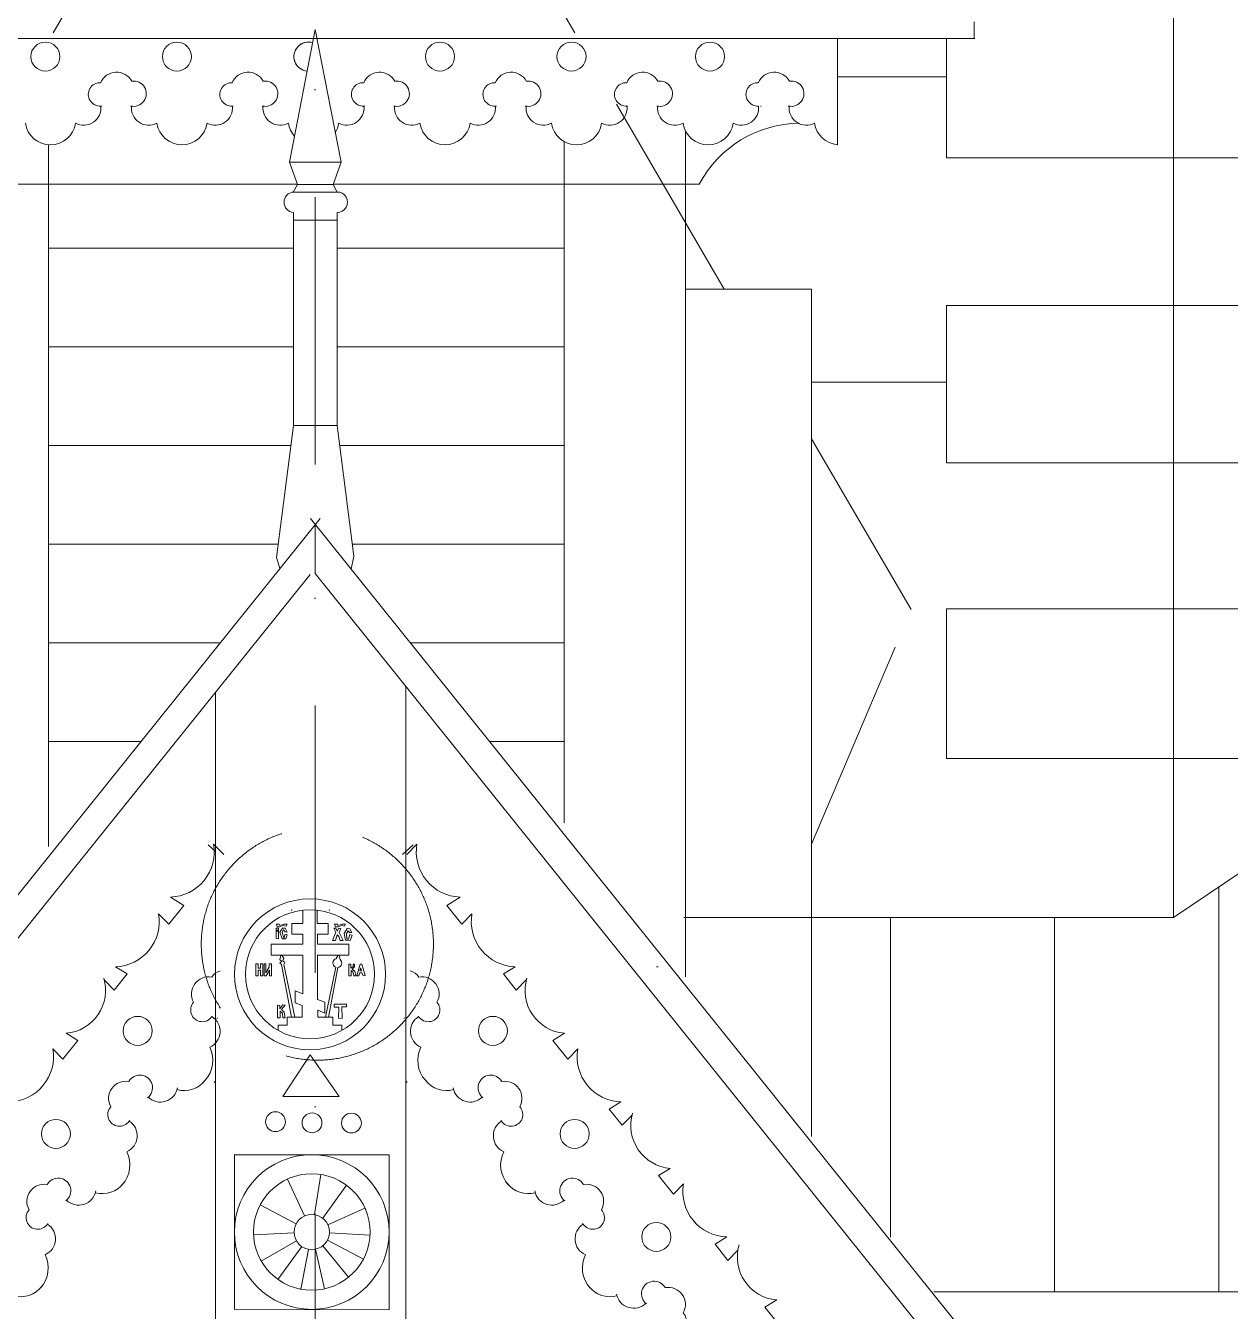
# Model space of a CAD drawing. Header units: millimetres. Extents: x 2399 to 111977, y 1313 to 59551.
# Drawn here: x 15164 to 16752, y 40203 to 41898 of the extents above; entities that cross this region are included whole.
import ezdxf

# ---------------------------------------------------------------- set-up
doc = ezdxf.new("R2010")
doc.units = ezdxf.units.MM
doc.linetypes.add('Невидимая', pattern=[391.222223, 282.222223, -109])
doc.linetypes.add('Штрихпунктирная', pattern=[670.277762, 352.777767, -176.388884, 0, -141.111112])
doc.layers.add('hatch1', color=7, linetype='Continuous', lineweight=20, true_color=0x6a6a6a)
doc.layers.add('main line', color=7, linetype='Continuous', lineweight=13)

msp = doc.modelspace()

# ---------------------------------------------------------------- linework, layer by layer
at = {"layer": 'hatch1', "color": 251, "linetype": 'Невидимая', "lineweight": 20, "true_color": 0x6a6a6a}
for p, q in [((15002.4428, 41550.863), (15546.8098, 42484.1677)), ((16084.5585, 41550.863), (15540.1915, 42484.1677))]:
    msp.add_line(p, q, dxfattribs=at)
at = {"layer": 'hatch1', "color": 251, "linetype": 'Continuous', "lineweight": 20, "true_color": 0x6a6a6a}
for p, q in [((15528.9798, 40731.8713), (15528.9798, 40714.479)), ((15547.6814, 40731.8713), (15547.6814, 40714.479)), ((15496.5892, 40708.243), (15493.5539, 40708.243)), ((15493.5539, 40708.243), (15493.5539, 40694.4949)), ((15493.5539, 40705.5655), (15496.5892, 40705.5655)), ((15493.5539, 40704.3256), (15496.5892, 40704.3256)), ((15493.966, 40713.7282), (15497.5824, 40713.5216)), ((15495.1026, 40710.0085), (15493.966, 40713.7282)), ((15498.3057, 40709.9052), (15495.1026, 40710.0085)), ((15496.5892, 40694.3164), (15496.5892, 40708.243)), ((15497.5824, 40713.5216), (15498.409, 40711.6617)), ((15502.852, 40711.8684), (15498.3057, 40709.9052)), ((15498.409, 40711.6617), (15503.9886, 40713.6249)), ((15501.9456, 40708.243), (15498.7318, 40702.8866)), ((15501.5885, 40703.0652), (15503.5525, 40706.1005)), ((15505.5165, 40708.4216), (15501.9456, 40708.243)), ((15506.8817, 40710.9384), (15502.852, 40711.8684)), ((15503.5525, 40706.1005), (15505.5165, 40703.2437)), ((15503.9886, 40713.6249), (15508.2249, 40713.5216)), ((15508.0162, 40703.0652), (15505.5165, 40708.4216)), ((15508.2249, 40713.5216), (15506.8817, 40710.9384)), ((15514.5026, 40714.479), (15514.5026, 40700.3315)), ((15528.9798, 40714.479), (15514.5026, 40714.479)), ((15547.6814, 40714.479), (15562.1586, 40714.479)), ((15562.1586, 40714.479), (15562.1586, 40700.3315)), ((15569.6147, 40708.243), (15572.4714, 40703.0652)), ((15572.4714, 40708.0645), (15569.6147, 40708.0645)), ((15570.7368, 40713.7282), (15574.3532, 40713.5216)), ((15571.8734, 40710.0085), (15570.7368, 40713.7282)), ((15575.0765, 40709.9052), (15571.8734, 40710.0085)), ((15574.2569, 40704.315), (15572.4714, 40708.0645)), ((15576.3994, 40708.0645), (15574.2569, 40704.315)), ((15574.3532, 40713.5216), (15575.1798, 40711.6617)), ((15579.6228, 40711.8684), (15575.0765, 40709.9052)), ((15575.1798, 40711.6617), (15580.7594, 40713.6249)), ((15578.8991, 40707.7074), (15576.3994, 40708.0645)), ((15576.7565, 40702.7081), (15578.8991, 40707.7074)), ((15583.6525, 40710.9384), (15579.6228, 40711.8684)), ((15580.7594, 40713.6249), (15584.9957, 40713.5216)), ((15587.2907, 40707.7074), (15583.5413, 40701.2797)), ((15584.9957, 40713.5216), (15583.6525, 40710.9384)), ((15586.5766, 40701.2797), (15588.7191, 40704.6721)), ((15590.6831, 40707.3503), (15587.2907, 40707.7074)), ((15588.7191, 40704.6721), (15590.5046, 40702.5295)), ((15593.3613, 40702.5295), (15590.6831, 40707.3503)), ((15528.6501, 40687.2192), (15487.2429, 40687.2192)), ((15487.2429, 40687.2192), (15487.2429, 40672.7266)), ((15493.5539, 40694.4949), (15496.5892, 40694.3164)), ((15498.7318, 40702.8866), (15501.7671, 40694.1379)), ((15503.9096, 40695.2091), (15501.5885, 40703.0652)), ((15501.7671, 40694.1379), (15506.2307, 40694.1379)), ((15505.5165, 40700.387), (15503.9096, 40695.2091)), ((15505.5165, 40703.2437), (15508.0162, 40703.0652)), ((15508.1947, 40699.6728), (15505.5165, 40700.387)), ((15506.2307, 40694.1379), (15508.1947, 40699.6728)), ((15514.5026, 40700.3315), (15528.6501, 40700.3315)), ((15528.6501, 40700.3315), (15528.6501, 40687.2192)), ((15548.0111, 40700.3315), (15548.0111, 40687.2192)), ((15562.1586, 40700.3315), (15548.0111, 40700.3315)), ((15548.0111, 40687.2192), (15589.4183, 40687.2192)), ((15572.4714, 40703.0652), (15568.0077, 40692.1738)), ((15568.0077, 40692.1738), (15571.9358, 40692.1738)), ((15571.9358, 40692.1738), (15574.2569, 40699.3157)), ((15574.2569, 40699.3157), (15576.2209, 40697.3517)), ((15576.2209, 40697.3517), (15578.0063, 40692.1738)), ((15581.9344, 40692.1738), (15576.7565, 40702.7081)), ((15578.0063, 40692.1738), (15581.9344, 40692.1738)), ((15583.5413, 40701.2797), (15585.3267, 40692.3524)), ((15585.3267, 40692.3524), (15591.2188, 40692.1738)), ((15586.7551, 40693.9593), (15586.5766, 40701.2797)), ((15589.2548, 40693.9593), (15586.7551, 40693.9593)), ((15590.8617, 40700.0299), (15589.2548, 40693.9593)), ((15589.4183, 40687.2192), (15589.4183, 40672.7266)), ((15590.5046, 40702.5295), (15593.3613, 40702.5295)), ((15594.0755, 40698.7801), (15590.8617, 40700.0299)), ((15591.2188, 40692.1738), (15594.0755, 40698.7801)), ((15487.2429, 40672.7266), (15528.6501, 40672.7266)), ((15499.8537, 40672.7266), (15498.6556, 40666.5774)), ((15503.7188, 40668.0987), (15501.0438, 40672.7266)), ((15528.6501, 40672.7266), (15528.6501, 40621.6577)), ((15589.4183, 40672.7266), (15548.0111, 40672.7266)), ((15548.0111, 40672.7266), (15548.0111, 40614.2903)), ((15572.9424, 40668.0987), (15575.6174, 40672.7266)), ((15576.8075, 40672.7266), (15578.0056, 40666.5774)), ((15467.1107, 40645.3333), (15467.1107, 40661.244)), ((15467.1107, 40661.244), (15469.9958, 40661.244)), ((15472.8469, 40655.4937), (15469.8333, 40655.4937)), ((15469.9958, 40661.244), (15469.9958, 40655.4937)), ((15472.8469, 40661.3488), (15472.8469, 40655.4937)), ((15475.9467, 40661.3488), (15472.8469, 40661.3488)), ((15475.9467, 40645.2472), (15475.9467, 40661.3488)), ((15480.2519, 40661.4349), (15478.0132, 40661.4349)), ((15478.0132, 40661.3488), (15478.0132, 40645.2472)), ((15480.2519, 40649.5525), (15480.2519, 40661.4349)), ((15484.5572, 40656.8713), (15480.2519, 40649.5525)), ((15480.5963, 40645.2472), (15485.0738, 40652.9966)), ((15487.4847, 40661.3827), (15484.5572, 40661.3827)), ((15484.5572, 40661.3827), (15484.5572, 40656.8713)), ((15485.0738, 40652.9966), (15485.0738, 40645.2472)), ((15487.4847, 40645.2472), (15487.4847, 40661.3827)), ((15498.6556, 40666.5774), (15501.2515, 40664.7803)), ((15501.2515, 40664.7803), (15498.6556, 40661.9846)), ((15498.6556, 40661.9846), (15500.8522, 40660.3871)), ((15500.8522, 40660.3871), (15514.0316, 40590.9473)), ((15502.4482, 40665.0894), (15503.7188, 40668.0987)), ((15505.1232, 40663.0162), (15502.4482, 40665.0894)), ((15503.6519, 40660.5419), (15505.1232, 40663.0162)), ((15518.1258, 40590.9473), (15503.6519, 40660.5419)), ((15558.5354, 40590.9473), (15572.2344, 40656.8161)), ((15575.0656, 40656.4699), (15562.6296, 40590.9473)), ((15572.969, 40668.0358), (15572.9424, 40668.0987)), ((15589.5807, 40660.9392), (15589.5807, 40645.3538)), ((15592.3524, 40660.783), (15589.5807, 40660.783)), ((15592.3524, 40655.3516), (15592.3524, 40660.783)), ((15595.093, 40657.5939), (15592.3524, 40655.3516)), ((15593.7834, 40654.3658), (15596.9865, 40657.2589)), ((15597.2965, 40651.6793), (15593.7834, 40654.3658)), ((15595.1428, 40660.8826), (15595.093, 40657.5939)), ((15596.9367, 40660.8826), (15595.1428, 40660.8826)), ((15596.9865, 40657.2589), (15596.9367, 40660.8826)), ((15604.411, 40660.6833), (15600.0261, 40645.4356)), ((15604.8595, 40655.4014), (15603.9269, 40652.1127)), ((15606.7032, 40660.7331), (15604.411, 40660.6833)), ((15604.5605, 40655.6506), (15604.4608, 40655.3516)), ((15605.5073, 40655.4513), (15604.8595, 40655.4014)), ((15606.2547, 40652.1127), (15605.5073, 40655.4513)), ((15610.9884, 40645.6349), (15606.7032, 40660.7331)), ((15467.1107, 40645.3333), (15470.0055, 40645.3333)), ((15470.0055, 40652.7383), (15473.0191, 40652.7383)), ((15470.0055, 40645.3333), (15470.0055, 40652.7383)), ((15473.0191, 40652.7383), (15473.0191, 40645.2472)), ((15473.0191, 40645.2472), (15475.9467, 40645.2472)), ((15478.0132, 40645.2472), (15480.5963, 40645.2472)), ((15485.0738, 40645.2472), (15487.4847, 40645.2472)), ((15589.5807, 40645.3538), (15592.4402, 40645.3538)), ((15592.4402, 40645.3538), (15592.4402, 40652.6093)), ((15592.4402, 40652.6093), (15594.7133, 40651.1627)), ((15594.7133, 40651.1627), (15596.2632, 40645.4798)), ((15596.2632, 40645.4798), (15598.9497, 40645.4798)), ((15598.9497, 40645.4798), (15597.2965, 40651.6793)), ((15600.0261, 40645.4356), (15602.667, 40645.4356)), ((15602.667, 40645.4356), (15603.9127, 40649.3721)), ((15603.9127, 40649.3721), (15606.753, 40649.3721)), ((15603.9269, 40652.1127), (15606.2547, 40652.1127)), ((15606.753, 40649.3721), (15608.3475, 40645.5353)), ((15608.3475, 40645.5353), (15610.9884, 40645.6349)), ((15528.6501, 40621.6577), (15518.6434, 40625.4533)), ((15518.6434, 40625.4533), (15518.6434, 40609.9256)), ((15495.4486, 40606.7036), (15495.4486, 40589.9916)), ((15498.5339, 40606.4465), (15495.4486, 40606.7036)), ((15502.6476, 40606.9607), (15498.5339, 40601.8185)), ((15498.5339, 40601.8185), (15498.5339, 40606.4465)), ((15500.8478, 40600.7901), (15505.4758, 40606.7036)), ((15505.4758, 40606.7036), (15502.6476, 40606.9607)), ((15518.6434, 40609.9256), (15527.96, 40606.1299)), ((15527.96, 40606.1299), (15527.96, 40590.9473)), ((15548.0731, 40614.2903), (15557.8237, 40610.5918)), ((15557.8237, 40610.5918), (15557.8237, 40596.0847)), ((15569.9835, 40608.1865), (15586.2312, 40608.1865)), ((15569.9835, 40604.124), (15569.9835, 40608.1865)), ((15576.301, 40604.1957), (15569.9835, 40604.124)), ((15575.7186, 40589.3605), (15576.301, 40604.1957)), ((15580.1039, 40604.5545), (15580.4975, 40589.2739)), ((15586.4097, 40604.437), (15580.1039, 40604.5545)), ((15586.2312, 40608.1865), (15586.4097, 40604.437)), ((15495.4486, 40589.9916), (15499.0481, 40589.9916)), ((15498.791, 40598.9904), (15501.9497, 40596.2687)), ((15499.0481, 40589.9916), (15498.791, 40598.9904)), ((15504.4473, 40597.4477), (15500.8478, 40600.7901)), ((15501.9497, 40596.2687), (15502.3905, 40589.9947)), ((15502.3905, 40589.9947), (15505.4758, 40589.9947)), ((15505.409, 40589.9947), (15504.4473, 40597.4477)), ((15508.2916, 40590.9473), (15508.2916, 40580.2504)), ((15527.96, 40590.9473), (15508.2916, 40590.9473)), ((15557.8237, 40596.0847), (15548.7012, 40600.0137)), ((15548.7012, 40600.0137), (15548.7012, 40590.9473)), ((15548.7012, 40590.9473), (15568.3696, 40590.9473)), ((15568.3696, 40590.9473), (15568.3696, 40580.2504)), ((15580.4975, 40589.2739), (15575.7186, 40589.3605)), ((15496.2144, 40580.2504), (15496.2144, 40573.6061)), ((15508.2916, 40580.2504), (15496.2144, 40580.2504)), ((15568.3696, 40580.2504), (15580.4468, 40580.2504)), ((15580.4468, 40580.2504), (15580.4468, 40573.6061)), ((15538.5612, 40541.4008), (15502.4806, 40486.2187)), ((15576.7642, 40486.2187), (15538.5612, 40541.4008)), ((15502.4806, 40486.2187), (15576.7642, 40486.2187)), ((15438.7623, 40409.5693), (15642.7119, 40409.3911)), ((15642.7119, 40409.4032), (15642.5336, 40205.1909)), ((15552.4875, 40383.4999), (15544.2272, 40330.6202)), ((15508.4982, 40377.3798), (15530.8792, 40328.7632)), ((15586.5786, 40369.1668), (15555.0403, 40325.912)), ((15472.6215, 40343.344), (15519.9929, 40318.4354)), ((15561.8883, 40317.1564), (15610.691, 40339.1286)), ((15517.344, 40306.4049), (15463.8916, 40303.6962)), ((15563.9076, 40306.2897), (15617.3459, 40303.3167)), ((15520.4377, 40295.9274), (15474.0872, 40269.167)), ((15527.5865, 40288.2593), (15496.0482, 40245.0046)), ((15536.2973, 40284.676), (15526.354, 40232.0868)), ((15545.7702, 40284.844), (15557.5724, 40232.6406)), ((15555.3597, 40289.5133), (15589.1757, 40248.0287)), ((15561.2648, 40296.7342), (15608.6362, 40271.8257)), ((15642.5336, 40205.1789), (15438.584, 40205.357))]:
    msp.add_line(p, q, dxfattribs=at)
at = {"layer": 'hatch1', "color": 251, "linetype": 'Невидимая', "lineweight": 20, "true_color": 0x6a6a6a}
msp.add_circle((15548.0111, 40687.2192), 153.0457, dxfattribs=at)
at = {"layer": 'hatch1', "color": 251, "linetype": 'Continuous', "lineweight": 20, "true_color": 0x6a6a6a}
for centre, radius in [((15538.3306, 40647.4111), 99.5719), ((15538.3306, 40647.4111), 84.9762), ((15492.7911, 40453.0817), 13.0643), ((15540.9586, 40451.5556), 13.0643), ((15592.9469, 40451.2442), 13.0643), ((15540.6289, 40307.5848), 101.9943), ((15540.6289, 40307.5848), 76.8357), ((15540.6289, 40307.5848), 23.3148)]:
    msp.add_circle(centre, radius, dxfattribs=at)
for start, end in [(103.5003918, 249.0081124), (277.0490962, 52.4984967)]:
    msp.add_arc((15574.3432, 40662.312), 5.8865, start, end, dxfattribs=at)
at = {"layer": 'main line', "color": 7, "linetype": 'Штрихпунктирная', "lineweight": 13}
msp.add_line((15545.2827, 57761.4746), (15545.2827, 33588.1714), dxfattribs=at)
at = {"layer": 'main line', "color": 7, "linetype": 'Continuous', "lineweight": 13}
for p, q in [((16676.5909, 43445.6337), (16676.5909, 40722.3835)), ((15511.3758, 41718.2145), (15545.2827, 41893.3899)), ((15579.1896, 41718.2145), (15545.2827, 41893.3899)), ((16413.877, 41903.2517), (16413.877, 41881.3651)), ((14669.8996, 41881.3651), (15537.7502, 41881.3651)), ((15537.7502, 41881.3651), (16414.8216, 41881.3651)), ((16233.6411, 41741.2878), (16233.6411, 41881.5178)), ((16377.3808, 41881.3651), (16377.3808, 41724.2452)), ((16377.3808, 41830.9503), (16233.6411, 41830.9503)), ((16033.5163, 41759.1945), (16033.5163, 40644.2981)), ((15193.6816, 41689.4192), (15193.6816, 41741.3474)), ((15873.437, 41745.501), (15873.437, 40847.2799)), ((16377.3808, 41724.2452), (16977.3808, 41724.2452)), ((15579.1896, 41718.2145), (15511.3758, 41718.2145)), ((15521.7558, 41689.0715), (15511.3758, 41718.2145)), ((15568.8096, 41689.0715), (15579.1896, 41718.2145)), ((15030.4182, 41689.4192), (15521.6319, 41689.4192)), ((15193.6816, 41689.4192), (15193.6816, 40816.1307)), ((15516.2326, 41679.021), (15521.7558, 41689.0715)), ((15521.7558, 41689.0715), (15545.2827, 41689.0715)), ((15568.8096, 41689.0715), (15545.2827, 41689.0715)), ((15574.3327, 41679.021), (15568.8096, 41689.0715)), ((15568.9334, 41689.4192), (16051.38, 41689.4192)), ((15574.3327, 41679.021), (15514.4846, 41679.021)), ((15516.6045, 41370.9116), (15516.6045, 41652.1847)), ((15516.6045, 41646.3765), (15516.6045, 41594.3646)), ((15573.9609, 41641.925), (15516.6045, 41641.925)), ((15573.9609, 41370.9116), (15573.9609, 41652.1847)), ((15193.6816, 41605.0213), (15516.6045, 41605.0213)), ((15573.9609, 41605.0213), (15873.437, 41605.0213)), ((16199.6456, 41550.863), (16033.5163, 41550.863)), ((16199.6456, 40433.6448), (16199.6456, 41550.863)), ((16377.3808, 41529.3666), (16377.3808, 41321.6752)), ((16979.7001, 41529.3666), (16377.3808, 41529.3666)), ((15193.6816, 41474.926), (15516.6045, 41474.926)), ((15573.9609, 41474.926), (15873.437, 41474.926)), ((16377.3808, 41428.3803), (16199.6456, 41428.3803)), ((15516.6045, 41370.9116), (15494.1412, 41197.1158)), ((15573.9609, 41370.9116), (15516.6045, 41370.9116)), ((15573.9609, 41370.9116), (15596.0795, 41198.9713)), ((15193.6816, 41344.8307), (15513.2335, 41344.8307)), ((15577.3159, 41344.8307), (15873.437, 41344.8307)), ((16377.3808, 41321.6752), (16977.3808, 41321.6752)), ((15551.7754, 41248.5074), (13784.5939, 39048.0426)), ((15538.79, 41248.5074), (17305.9715, 39048.0426)), ((15545.2827, 41240.4227), (15545.2827, 41175.9585)), ((15193.6816, 41214.7355), (15496.4186, 41214.7355)), ((15594.0516, 41214.7355), (15873.437, 41214.7355)), ((15494.1412, 41197.1158), (15498.6835, 41182.3982)), ((15596.0795, 41198.9713), (15592.5045, 41181.6229)), ((15538.3603, 41174.8271), (13827.993, 39045.1065)), ((15545.2827, 41175.9585), (17260.9173, 39039.6791)), ((16377.3808, 41129.4854), (16377.3808, 40931.8913)), ((16977.3808, 41129.4854), (16377.3808, 41129.4854)), ((15193.6816, 41084.6402), (15420.1745, 41084.6402)), ((15670.3908, 41084.6402), (15873.437, 41084.6402)), ((15664.6588, 41027.3134), (15664.6588, 40058.5118)), ((15413.5067, 40078.8033), (15413.5067, 41019.3615)), ((17122.34, 41023.1556), (16676.5909, 40722.3835)), ((15193.6816, 40954.5449), (15315.6957, 40954.5449)), ((15774.8696, 40954.5449), (15873.437, 40954.5449)), ((16377.3808, 40931.8913), (16977.3808, 40931.8913)), ((15403.8818, 40818.1862), (15413.5067, 40809.5437)), ((15411.2769, 40819.0893), (15424.4883, 40805.5451)), ((15674.2837, 40818.1862), (15660.2057, 40805.5451)), ((15679.2885, 40819.0893), (15666.077, 40805.5451)), ((16736.293, 40228.5703), (16736.293, 40762.6679)), ((15351.9913, 40713.6203), (15371.7787, 40738.2575)), ((15371.7787, 40738.2575), (15354.3317, 40749.2835)), ((15718.7867, 40738.2575), (15736.2337, 40749.2835)), ((15738.5741, 40713.6203), (15718.7867, 40738.2575)), ((15338.7798, 40727.1645), (15351.9913, 40713.6203)), ((15751.7855, 40727.1645), (15738.5741, 40713.6203)), ((16031.1749, 40722.3835), (16676.5909, 40722.3835)), ((16303.6616, 40300.8376), (16303.6616, 40722.3835)), ((16519.9773, 40228.5703), (16519.9773, 40722.3835)), ((15297.2457, 40647.827), (15281.8346, 40657.3587)), ((15793.3196, 40647.827), (15808.7307, 40657.3587)), ((15997.3013, 40657.4539), (15995.1736, 40657.3129)), ((15267.0886, 40639.9635), (15280.3, 40626.4193)), ((15280.3, 40626.4193), (15297.2457, 40647.827)), ((15810.2653, 40626.4193), (15793.3196, 40647.827)), ((15823.4768, 40639.9635), (15810.2653, 40626.4193)), ((15232.3089, 40560.1328), (15216.8978, 40569.6645)), ((15858.2565, 40560.1328), (15873.6676, 40569.6645)), ((15212.5215, 40535.4956), (15232.3089, 40560.1328)), ((15878.0438, 40535.4956), (15858.2565, 40560.1328)), ((15199.3101, 40549.0398), (15212.5215, 40535.4956)), ((15891.2553, 40549.0398), (15878.0438, 40535.4956)), ((15932.7894, 40469.7024), (15948.2005, 40479.234)), ((15949.7351, 40448.2946), (15932.7894, 40469.7024)), ((15962.9466, 40461.8388), (15949.7351, 40448.2946)), ((15438.5843, 40205.7478), (15438.7627, 40409.9601)), ((15997.7263, 40382.0082), (16013.1374, 40391.5398)), ((16017.5136, 40357.371), (15997.7263, 40382.0082)), ((16030.7251, 40370.9152), (16017.5136, 40357.371)), ((16072.2592, 40291.5778), (16087.6703, 40301.1094)), ((16089.2049, 40270.17), (16072.2592, 40291.5778)), ((16102.4164, 40283.7142), (16089.2049, 40270.17)), ((16138.1514, 40208.471), (16153.5625, 40218.0026)), ((19625.2648, 40228.5703), (16360.6544, 40228.5703)), ((16157.9387, 40183.8338), (16138.1514, 40208.471))]:
    msp.add_line(p, q, dxfattribs=at)
at = {"layer": 'main line', "color": 7, "linetype": 'Невидимая', "lineweight": 13}
for p, q in [((16330.8505, 41128.6011), (16199.6456, 41353.5488)), ((16199.6456, 40819.1659), (16330.8505, 41128.6011))]:
    msp.add_line(p, q, dxfattribs=at)
at = {"layer": 'main line', "color": 7, "linetype": 'Continuous', "lineweight": 13, "flags": 128}
for points in [[(15301.8452, 41792.4361, 1.219803903), (15303.2756, 41825.118, 0.63216014), (15262.3116, 41823.1197, 1.067465283), (15262.5464, 41792.4361, -0.60309642), (15229.1546, 41769.6698)], [(15301.8452, 41792.4361, 1.219803903), (15303.2756, 41825.118, 0.63216014), (15262.3116, 41823.1197, 1.067465283), (15262.5464, 41792.4361, -0.60309642), (15229.1546, 41769.6698)], [(15301.8452, 41792.4361, 1.219803903), (15303.2756, 41825.118, 0.63216014), (15262.3116, 41823.1197, 1.067465283), (15262.5464, 41792.4361, -0.60309642), (15229.1546, 41769.6698)], [(15301.8452, 41792.4361, 1.219803903), (15303.2756, 41825.118, 0.63216014), (15262.3116, 41823.1197, 1.067465283), (15262.5464, 41792.4361, -0.60309642), (15229.1546, 41769.6698)], [(15301.8452, 41792.4361, 1.219803903), (15303.2756, 41825.118, 0.63216014), (15262.3116, 41823.1197, 1.067465283), (15262.5464, 41792.4361, -0.60309642), (15229.1546, 41769.6698)], [(15301.8452, 41792.4361, 1.219803903), (15303.2756, 41825.118, 0.63216014), (15262.3116, 41823.1197, 1.067465283), (15262.5464, 41792.4361, -0.60309642), (15229.1546, 41769.6698)], [(15475.2571, 41792.4361, 1.219803903), (15476.6876, 41825.118, 0.63216014), (15435.7236, 41823.1197, 1.067465283), (15435.9583, 41792.4361, -0.60309642), (15402.5666, 41769.6698)], [(15475.2571, 41792.4361, 1.219803903), (15476.6876, 41825.118, 0.63216014), (15435.7236, 41823.1197, 1.067465283), (15435.9583, 41792.4361, -0.60309642), (15402.5666, 41769.6698)], [(15475.2571, 41792.4361, 1.219803903), (15476.6876, 41825.118, 0.63216014), (15435.7236, 41823.1197, 1.067465283), (15435.9583, 41792.4361, -0.60309642), (15402.5666, 41769.6698)], [(15475.2571, 41792.4361, 1.219803903), (15476.6876, 41825.118, 0.63216014), (15435.7236, 41823.1197, 1.067465283), (15435.9583, 41792.4361, -0.60309642), (15402.5666, 41769.6698)], [(15475.2571, 41792.4361, 1.219803903), (15476.6876, 41825.118, 0.63216014), (15435.7236, 41823.1197, 1.067465283), (15435.9583, 41792.4361, -0.60309642), (15402.5666, 41769.6698)], [(15475.2571, 41792.4361, 1.219803903), (15476.6876, 41825.118, 0.63216014), (15435.7236, 41823.1197, 1.067465283), (15435.9583, 41792.4361, -0.60309642), (15402.5666, 41769.6698)], [(15648.6691, 41792.4361, 1.219803903), (15650.0995, 41825.118, 0.63216014), (15609.1355, 41823.1197, 1.067465283), (15609.3703, 41792.4361, -0.60309642), (15575.9785, 41769.6698)], [(15648.6691, 41792.4361, 1.219803903), (15650.0995, 41825.118, 0.63216014), (15609.1355, 41823.1197, 1.067465283), (15609.3703, 41792.4361, -0.60309642), (15575.9785, 41769.6698)], [(15648.6691, 41792.4361, 1.219803903), (15650.0995, 41825.118, 0.63216014), (15609.1355, 41823.1197, 1.067465283), (15609.3703, 41792.4361, -0.60309642), (15575.9785, 41769.6698)], [(15648.6691, 41792.4361, 1.219803903), (15650.0995, 41825.118, 0.63216014), (15609.1355, 41823.1197, 1.067465283), (15609.3703, 41792.4361, -0.60309642), (15575.9785, 41769.6698)], [(15648.6691, 41792.4361, 1.219803903), (15650.0995, 41825.118, 0.63216014), (15609.1355, 41823.1197, 1.067465283), (15609.3703, 41792.4361, -0.60309642), (15575.9785, 41769.6698)], [(15648.6691, 41792.4361, 1.219803903), (15650.0995, 41825.118, 0.63216014), (15609.1355, 41823.1197, 1.067465283), (15609.3703, 41792.4361, -0.60309642), (15575.9785, 41769.6698)], [(15822.0811, 41792.4361, 1.219803903), (15823.5115, 41825.118, 0.63216014), (15782.5475, 41823.1197, 1.067465283), (15782.7822, 41792.4361, -0.60309642), (15749.3905, 41769.6698)], [(15822.0811, 41792.4361, 1.219803903), (15823.5115, 41825.118, 0.63216014), (15782.5475, 41823.1197, 1.067465283), (15782.7822, 41792.4361, -0.60309642), (15749.3905, 41769.6698)], [(15822.0811, 41792.4361, 1.219803903), (15823.5115, 41825.118, 0.63216014), (15782.5475, 41823.1197, 1.067465283), (15782.7822, 41792.4361, -0.60309642), (15749.3905, 41769.6698)], [(15822.0811, 41792.4361, 1.219803903), (15823.5115, 41825.118, 0.63216014), (15782.5475, 41823.1197, 1.067465283), (15782.7822, 41792.4361, -0.60309642), (15749.3905, 41769.6698)], [(15822.0811, 41792.4361, 1.219803903), (15823.5115, 41825.118, 0.63216014), (15782.5475, 41823.1197, 1.067465283), (15782.7822, 41792.4361, -0.60309642), (15749.3905, 41769.6698)], [(15822.0811, 41792.4361, 1.219803903), (15823.5115, 41825.118, 0.63216014), (15782.5475, 41823.1197, 1.067465283), (15782.7822, 41792.4361, -0.60309642), (15749.3905, 41769.6698)], [(15995.493, 41792.4361, 1.219803903), (15996.9235, 41825.118, 0.63216014), (15955.9595, 41823.1197, 1.067465283), (15956.1942, 41792.4361, -0.60309642), (15922.8025, 41769.6698)], [(15995.493, 41792.4361, 1.219803903), (15996.9235, 41825.118, 0.63216014), (15955.9595, 41823.1197, 1.067465283), (15956.1942, 41792.4361, -0.60309642), (15922.8025, 41769.6698)], [(15995.493, 41792.4361, 1.219803903), (15996.9235, 41825.118, 0.63216014), (15955.9595, 41823.1197, 1.067465283), (15956.1942, 41792.4361, -0.60309642), (15922.8025, 41769.6698)], [(15995.493, 41792.4361, 1.219803903), (15996.9235, 41825.118, 0.63216014), (15955.9595, 41823.1197, 1.067465283), (15956.1942, 41792.4361, -0.60309642), (15922.8025, 41769.6698)], [(15995.493, 41792.4361, 1.219803903), (15996.9235, 41825.118, 0.63216014), (15955.9595, 41823.1197, 1.067465283), (15956.1942, 41792.4361, -0.60309642), (15922.8025, 41769.6698)], [(15995.493, 41792.4361, 1.219803903), (15996.9235, 41825.118, 0.63216014), (15955.9595, 41823.1197, 1.067465283), (15956.1942, 41792.4361, -0.60309642), (15922.8025, 41769.6698)], [(16168.905, 41792.4361, 1.219803903), (16170.3354, 41825.118, 0.63216014), (16129.3714, 41823.1197, 1.067465283), (16129.6062, 41792.4361, -0.60309642), (16096.2144, 41769.6698)], [(16168.905, 41792.4361, 1.219803903), (16170.3354, 41825.118, 0.63216014), (16129.3714, 41823.1197, 1.067465283), (16129.6062, 41792.4361, -0.60309642), (16096.2144, 41769.6698)], [(16168.905, 41792.4361, 1.219803903), (16170.3354, 41825.118, 0.63216014), (16129.3714, 41823.1197, 1.067465283), (16129.6062, 41792.4361, -0.60309642), (16096.2144, 41769.6698)], [(16168.905, 41792.4361, 1.219803903), (16170.3354, 41825.118, 0.63216014), (16129.3714, 41823.1197, 1.067465283), (16129.6062, 41792.4361, -0.60309642), (16096.2144, 41769.6698)], [(16168.905, 41792.4361, 1.219803903), (16170.3354, 41825.118, 0.63216014), (16129.3714, 41823.1197, 1.067465283), (16129.6062, 41792.4361, -0.60309642), (16096.2144, 41769.6698)], [(16168.905, 41792.4361, 1.219803903), (16170.3354, 41825.118, 0.63216014), (16129.3714, 41823.1197, 1.067465283), (16129.6062, 41792.4361, -0.60309642), (16096.2144, 41769.6698)], [(15263.7441, 41792.4361, -0.017938026), (15262.5727, 41792.1922)], [(15263.7441, 41792.4361, -0.017938026), (15262.5727, 41792.1922)], [(15263.7441, 41792.4361, -0.017938026), (15262.5727, 41792.1922)], [(15263.7441, 41792.4361, -0.017938026), (15262.5727, 41792.1922)], [(15263.7441, 41792.4361, -0.017938026), (15262.5727, 41792.1922)], [(15263.7441, 41792.4361, -0.017938026), (15262.5727, 41792.1922)], [(15303.0429, 41792.4361, 0.60309642), (15336.4346, 41769.6698)], [(15303.0429, 41792.4361, 0.60309642), (15336.4346, 41769.6698)], [(15303.0429, 41792.4361, 0.60309642), (15336.4346, 41769.6698)], [(15303.0429, 41792.4361, 0.60309642), (15336.4346, 41769.6698)], [(15303.0429, 41792.4361, 0.60309642), (15336.4346, 41769.6698)], [(15303.0429, 41792.4361, 0.60309642), (15336.4346, 41769.6698)], [(15437.156, 41792.4361, -0.017938026), (15435.9847, 41792.1922)], [(15437.156, 41792.4361, -0.017938026), (15435.9847, 41792.1922)], [(15437.156, 41792.4361, -0.017938026), (15435.9847, 41792.1922)], [(15437.156, 41792.4361, -0.017938026), (15435.9847, 41792.1922)], [(15437.156, 41792.4361, -0.017938026), (15435.9847, 41792.1922)], [(15437.156, 41792.4361, -0.017938026), (15435.9847, 41792.1922)], [(15476.4548, 41792.4361, 0.60309642), (15509.8466, 41769.6698)], [(15476.4548, 41792.4361, 0.60309642), (15509.8466, 41769.6698)], [(15476.4548, 41792.4361, 0.60309642), (15509.8466, 41769.6698)], [(15476.4548, 41792.4361, 0.60309642), (15509.8466, 41769.6698)], [(15476.4548, 41792.4361, 0.60309642), (15509.8466, 41769.6698)], [(15476.4548, 41792.4361, 0.60309642), (15509.8466, 41769.6698)], [(15610.568, 41792.4361, -0.017938026), (15609.3966, 41792.1922)], [(15610.568, 41792.4361, -0.017938026), (15609.3966, 41792.1922)], [(15610.568, 41792.4361, -0.017938026), (15609.3966, 41792.1922)], [(15610.568, 41792.4361, -0.017938026), (15609.3966, 41792.1922)], [(15610.568, 41792.4361, -0.017938026), (15609.3966, 41792.1922)], [(15610.568, 41792.4361, -0.017938026), (15609.3966, 41792.1922)], [(15649.8668, 41792.4361, 0.60309642), (15683.2586, 41769.6698)], [(15649.8668, 41792.4361, 0.60309642), (15683.2586, 41769.6698)], [(15649.8668, 41792.4361, 0.60309642), (15683.2586, 41769.6698)], [(15649.8668, 41792.4361, 0.60309642), (15683.2586, 41769.6698)], [(15649.8668, 41792.4361, 0.60309642), (15683.2586, 41769.6698)], [(15649.8668, 41792.4361, 0.60309642), (15683.2586, 41769.6698)], [(15783.98, 41792.4361, -0.017938026), (15782.8086, 41792.1922)], [(15783.98, 41792.4361, -0.017938026), (15782.8086, 41792.1922)], [(15783.98, 41792.4361, -0.017938026), (15782.8086, 41792.1922)], [(15783.98, 41792.4361, -0.017938026), (15782.8086, 41792.1922)], [(15783.98, 41792.4361, -0.017938026), (15782.8086, 41792.1922)], [(15783.98, 41792.4361, -0.017938026), (15782.8086, 41792.1922)], [(15823.2788, 41792.4361, 0.60309642), (15856.6705, 41769.6698)], [(15823.2788, 41792.4361, 0.60309642), (15856.6705, 41769.6698)], [(15823.2788, 41792.4361, 0.60309642), (15856.6705, 41769.6698)], [(15823.2788, 41792.4361, 0.60309642), (15856.6705, 41769.6698)], [(15823.2788, 41792.4361, 0.60309642), (15856.6705, 41769.6698)], [(15823.2788, 41792.4361, 0.60309642), (15856.6705, 41769.6698)], [(15957.3919, 41792.4361, -0.017938026), (15956.2206, 41792.1922)], [(15957.3919, 41792.4361, -0.017938026), (15956.2206, 41792.1922)], [(15957.3919, 41792.4361, -0.017938026), (15956.2206, 41792.1922)], [(15957.3919, 41792.4361, -0.017938026), (15956.2206, 41792.1922)], [(15957.3919, 41792.4361, -0.017938026), (15956.2206, 41792.1922)], [(15957.3919, 41792.4361, -0.017938026), (15956.2206, 41792.1922)], [(15996.6907, 41792.4361, 0.60309642), (16030.0825, 41769.6698)], [(15996.6907, 41792.4361, 0.60309642), (16030.0825, 41769.6698)], [(15996.6907, 41792.4361, 0.60309642), (16030.0825, 41769.6698)], [(15996.6907, 41792.4361, 0.60309642), (16030.0825, 41769.6698)], [(15996.6907, 41792.4361, 0.60309642), (16030.0825, 41769.6698)], [(15996.6907, 41792.4361, 0.60309642), (16030.0825, 41769.6698)], [(16133.2586, 41792.4361, -0.017938026), (16132.0873, 41792.1922)], [(16133.2586, 41792.4361, -0.017938026), (16132.0873, 41792.1922)], [(16133.2586, 41792.4361, -0.017938026), (16132.0873, 41792.1922)], [(16133.2586, 41792.4361, -0.017938026), (16132.0873, 41792.1922)], [(16133.2586, 41792.4361, -0.017938026), (16132.0873, 41792.1922)], [(16133.2586, 41792.4361, -0.017938026), (16132.0873, 41792.1922)], [(16170.1027, 41792.4361, 0.60309642), (16203.4945, 41769.6698)], [(16170.1027, 41792.4361, 0.60309642), (16203.4945, 41769.6698)], [(16170.1027, 41792.4361, 0.60309642), (16203.4945, 41769.6698)], [(16170.1027, 41792.4361, 0.60309642), (16203.4945, 41769.6698)], [(16170.1027, 41792.4361, 0.60309642), (16203.4945, 41769.6698)], [(16170.1027, 41792.4361, 0.60309642), (16203.4945, 41769.6698)], [(15514.5157, 40732.7512, -0.017938026), (15514.051, 40731.6486)], [(15514.5157, 40732.7512, -0.017938026), (15514.051, 40731.6486)], [(15514.5157, 40732.7512, -0.017938026), (15514.051, 40731.6486)], [(15514.5157, 40732.7512, -0.017938026), (15514.051, 40731.6486)], [(15514.5157, 40732.7512, -0.017938026), (15514.051, 40731.6486)], [(15514.5157, 40732.7512, -0.017938026), (15514.051, 40731.6486)], [(15563.6497, 40732.7512, 0.017938026), (15564.1145, 40731.6486)], [(15563.6497, 40732.7512, 0.017938026), (15564.1145, 40731.6486)], [(15563.6497, 40732.7512, 0.017938026), (15564.1145, 40731.6486)], [(15563.6497, 40732.7512, 0.017938026), (15564.1145, 40731.6486)], [(15563.6497, 40732.7512, 0.017938026), (15564.1145, 40731.6486)], [(15563.6497, 40732.7512, 0.017938026), (15564.1145, 40731.6486)], [(15420.0352, 40651.966, 0.218151478), (15408.7639, 40643.8414, 0.63216014), (15384.8816, 40610.4995, 1.067465283), (15409.0719, 40591.6218, -0.60309642), (15406.168, 40551.312)], [(15420.0352, 40651.966, 0.218151478), (15408.7639, 40643.8414, 0.63216014), (15384.8816, 40610.4995, 1.067465283), (15409.0719, 40591.6218, -0.60309642), (15406.168, 40551.312)], [(15420.0352, 40651.966, 0.218151478), (15408.7639, 40643.8414, 0.63216014), (15384.8816, 40610.4995, 1.067465283), (15409.0719, 40591.6218, -0.60309642), (15406.168, 40551.312)], [(15420.0352, 40651.966, 0.218151478), (15408.7639, 40643.8414, 0.63216014), (15384.8816, 40610.4995, 1.067465283), (15409.0719, 40591.6218, -0.60309642), (15406.168, 40551.312)], [(15420.0352, 40651.966, 0.218151478), (15408.7639, 40643.8414, 0.63216014), (15384.8816, 40610.4995, 1.067465283), (15409.0719, 40591.6218, -0.60309642), (15406.168, 40551.312)], [(15420.0352, 40651.966, 0.218151478), (15408.7639, 40643.8414, 0.63216014), (15384.8816, 40610.4995, 1.067465283), (15409.0719, 40591.6218, -0.60309642), (15406.168, 40551.312)], [(15670.5301, 40651.966, -0.218151478), (15681.8014, 40643.8414, -0.63216014), (15705.6838, 40610.4995, -1.067465283), (15681.4935, 40591.6218, 0.60309642), (15684.3973, 40551.312)], [(15670.5301, 40651.966, -0.218151478), (15681.8014, 40643.8414, -0.63216014), (15705.6838, 40610.4995, -1.067465283), (15681.4935, 40591.6218, 0.60309642), (15684.3973, 40551.312)], [(15670.5301, 40651.966, -0.218151478), (15681.8014, 40643.8414, -0.63216014), (15705.6838, 40610.4995, -1.067465283), (15681.4935, 40591.6218, 0.60309642), (15684.3973, 40551.312)], [(15670.5301, 40651.966, -0.218151478), (15681.8014, 40643.8414, -0.63216014), (15705.6838, 40610.4995, -1.067465283), (15681.4935, 40591.6218, 0.60309642), (15684.3973, 40551.312)], [(15670.5301, 40651.966, -0.218151478), (15681.8014, 40643.8414, -0.63216014), (15705.6838, 40610.4995, -1.067465283), (15681.4935, 40591.6218, 0.60309642), (15684.3973, 40551.312)], [(15670.5301, 40651.966, -0.218151478), (15681.8014, 40643.8414, -0.63216014), (15705.6838, 40610.4995, -1.067465283), (15681.4935, 40591.6218, 0.60309642), (15684.3973, 40551.312)], [(15416.0062, 40590.0361, -0.017938026), (15415.5415, 40588.9336)], [(15416.0062, 40590.0361, -0.017938026), (15415.5415, 40588.9336)], [(15416.0062, 40590.0361, -0.017938026), (15415.5415, 40588.9336)], [(15416.0062, 40590.0361, -0.017938026), (15415.5415, 40588.9336)], [(15416.0062, 40590.0361, -0.017938026), (15415.5415, 40588.9336)], [(15662.1592, 40590.0361, 0.017938026), (15662.6239, 40588.9336)], [(15662.1592, 40590.0361, 0.017938026), (15662.6239, 40588.9336)], [(15662.1592, 40590.0361, 0.017938026), (15662.6239, 40588.9336)], [(15662.1592, 40590.0361, 0.017938026), (15662.6239, 40588.9336)], [(15662.1592, 40590.0361, 0.017938026), (15662.6239, 40588.9336)], [(15662.1592, 40590.0361, 0.017938026), (15662.6239, 40588.9336)], [(15400.115, 40507.7103, 0.304535594), (15406.168, 40551.312)], [(15400.115, 40507.7103, 0.304535594), (15406.168, 40551.312)], [(15400.115, 40507.7103, 0.304535594), (15406.168, 40551.312)], [(15400.115, 40507.7103, 0.304535594), (15406.168, 40551.312)], [(15400.115, 40507.7103, 0.304535594), (15406.168, 40551.312)], [(15400.115, 40507.7103, 0.304535594), (15406.168, 40551.312)], [(15690.4503, 40507.7103, -0.304535594), (15684.3973, 40551.312)], [(15690.4503, 40507.7103, -0.304535594), (15684.3973, 40551.312)], [(15690.4503, 40507.7103, -0.304535594), (15684.3973, 40551.312)], [(15690.4503, 40507.7103, -0.304535594), (15684.3973, 40551.312)], [(15690.4503, 40507.7103, -0.304535594), (15684.3973, 40551.312)], [(15690.4503, 40507.7103, -0.304535594), (15684.3973, 40551.312)], [(15324.2314, 40484.6037, 1.219803903), (15299.5096, 40506.0278, 0.63216014), (15275.6273, 40472.6859, 1.067465283), (15299.8176, 40453.8082, -0.60309642), (15296.9137, 40413.4984)], [(15324.2314, 40484.6037, 1.219803903), (15299.5096, 40506.0278, 0.63216014), (15275.6273, 40472.6859, 1.067465283), (15299.8176, 40453.8082, -0.60309642), (15296.9137, 40413.4984)], [(15324.2314, 40484.6037, 1.219803903), (15299.5096, 40506.0278, 0.63216014), (15275.6273, 40472.6859, 1.067465283), (15299.8176, 40453.8082, -0.60309642), (15296.9137, 40413.4984)], [(15324.2314, 40484.6037, 1.219803903), (15299.5096, 40506.0278, 0.63216014), (15275.6273, 40472.6859, 1.067465283), (15299.8176, 40453.8082, -0.60309642), (15296.9137, 40413.4984)], [(15324.2314, 40484.6037, 1.219803903), (15299.5096, 40506.0278, 0.63216014), (15275.6273, 40472.6859, 1.067465283), (15299.8176, 40453.8082, -0.60309642), (15296.9137, 40413.4984)], [(15324.2314, 40484.6037, 1.219803903), (15299.5096, 40506.0278, 0.63216014), (15275.6273, 40472.6859, 1.067465283), (15299.8176, 40453.8082, -0.60309642), (15296.9137, 40413.4984)], [(15363.018, 40495.297, 0.304535594), (15400.115, 40507.7103)], [(15363.018, 40495.297, 0.304535594), (15400.115, 40507.7103)], [(15363.018, 40495.297, 0.304535594), (15400.115, 40507.7103)], [(15363.018, 40495.297, 0.304535594), (15400.115, 40507.7103)], [(15363.018, 40495.297, 0.304535594), (15400.115, 40507.7103)], [(15363.018, 40495.297, 0.304535594), (15400.115, 40507.7103)], [(15411.9363, 40504.7304, 0.01689908), (15413.5067, 40506.8878)], [(15411.9363, 40504.7304, 0.01689908), (15413.5067, 40506.8878)], [(15411.9363, 40504.7304, 0.01689908), (15413.5067, 40506.8878)], [(15411.9363, 40504.7304, 0.01689908), (15413.5067, 40506.8878)], [(15411.9363, 40504.7304, 0.01689908), (15413.5067, 40506.8878)], [(15411.9363, 40504.7304, 0.01689908), (15413.5067, 40506.8878)], [(15666.2292, 40504.7304, -0.01689908), (15664.6588, 40506.8878)], [(15666.2292, 40504.7304, -0.01689908), (15664.6588, 40506.8878)], [(15666.2292, 40504.7304, -0.01689908), (15664.6588, 40506.8878)], [(15666.2292, 40504.7304, -0.01689908), (15664.6588, 40506.8878)], [(15666.2292, 40504.7304, -0.01689908), (15664.6588, 40506.8878)], [(15666.2292, 40504.7304, -0.01689908), (15664.6588, 40506.8878)], [(15727.5474, 40495.297, -0.304535594), (15690.4503, 40507.7103)], [(15727.5474, 40495.297, -0.304535594), (15690.4503, 40507.7103)], [(15727.5474, 40495.297, -0.304535594), (15690.4503, 40507.7103)], [(15727.5474, 40495.297, -0.304535594), (15690.4503, 40507.7103)], [(15727.5474, 40495.297, -0.304535594), (15690.4503, 40507.7103)], [(15727.5474, 40495.297, -0.304535594), (15690.4503, 40507.7103)], [(15766.334, 40484.6037, -1.219803903), (15791.0557, 40506.0278, -0.63216014), (15814.9381, 40472.6859, -1.067465283), (15790.7478, 40453.8082, 0.60309642), (15793.6516, 40413.4984)], [(15766.334, 40484.6037, -1.219803903), (15791.0557, 40506.0278, -0.63216014), (15814.9381, 40472.6859, -1.067465283), (15790.7478, 40453.8082, 0.60309642), (15793.6516, 40413.4984)], [(15766.334, 40484.6037, -1.219803903), (15791.0557, 40506.0278, -0.63216014), (15814.9381, 40472.6859, -1.067465283), (15790.7478, 40453.8082, 0.60309642), (15793.6516, 40413.4984)], [(15766.334, 40484.6037, -1.219803903), (15791.0557, 40506.0278, -0.63216014), (15814.9381, 40472.6859, -1.067465283), (15790.7478, 40453.8082, 0.60309642), (15793.6516, 40413.4984)], [(15766.334, 40484.6037, -1.219803903), (15791.0557, 40506.0278, -0.63216014), (15814.9381, 40472.6859, -1.067465283), (15790.7478, 40453.8082, 0.60309642), (15793.6516, 40413.4984)], [(15766.334, 40484.6037, -1.219803903), (15791.0557, 40506.0278, -0.63216014), (15814.9381, 40472.6859, -1.067465283), (15790.7478, 40453.8082, 0.60309642), (15793.6516, 40413.4984)], [(15324.9754, 40485.5423, 0.60309642), (15363.5597, 40497.5658)], [(15324.9754, 40485.5423, 0.60309642), (15363.5597, 40497.5658)], [(15324.9754, 40485.5423, 0.60309642), (15363.5597, 40497.5658)], [(15324.9754, 40485.5423, 0.60309642), (15363.5597, 40497.5658)], [(15324.9754, 40485.5423, 0.60309642), (15363.5597, 40497.5658)], [(15324.9754, 40485.5423, 0.60309642), (15363.5597, 40497.5658)], [(15765.59, 40485.5423, -0.60309642), (15727.0057, 40497.5658)], [(15765.59, 40485.5423, -0.60309642), (15727.0057, 40497.5658)], [(15765.59, 40485.5423, -0.60309642), (15727.0057, 40497.5658)], [(15765.59, 40485.5423, -0.60309642), (15727.0057, 40497.5658)], [(15765.59, 40485.5423, -0.60309642), (15727.0057, 40497.5658)], [(15765.59, 40485.5423, -0.60309642), (15727.0057, 40497.5658)], [(15300.5617, 40454.7467, -0.017938026), (15300.0251, 40453.6773)], [(15300.5617, 40454.7467, -0.017938026), (15300.0251, 40453.6773)], [(15300.5617, 40454.7467, -0.017938026), (15300.0251, 40453.6773)], [(15300.5617, 40454.7467, -0.017938026), (15300.0251, 40453.6773)], [(15300.5617, 40454.7467, -0.017938026), (15300.0251, 40453.6773)], [(15300.5617, 40454.7467, -0.017938026), (15300.0251, 40453.6773)], [(15790.0037, 40454.7467, 0.017938026), (15790.5403, 40453.6773)], [(15790.0037, 40454.7467, 0.017938026), (15790.5403, 40453.6773)], [(15790.0037, 40454.7467, 0.017938026), (15790.5403, 40453.6773)], [(15790.0037, 40454.7467, 0.017938026), (15790.5403, 40453.6773)], [(15790.0037, 40454.7467, 0.017938026), (15790.5403, 40453.6773)], [(15790.0037, 40454.7467, 0.017938026), (15790.5403, 40453.6773)], [(15290.8607, 40369.8967, 0.304535594), (15296.9137, 40413.4984)], [(15290.8607, 40369.8967, 0.304535594), (15296.9137, 40413.4984)], [(15290.8607, 40369.8967, 0.304535594), (15296.9137, 40413.4984)], [(15290.8607, 40369.8967, 0.304535594), (15296.9137, 40413.4984)], [(15290.8607, 40369.8967, 0.304535594), (15296.9137, 40413.4984)], [(15290.8607, 40369.8967, 0.304535594), (15296.9137, 40413.4984)], [(15799.7046, 40369.8967, -0.304535594), (15793.6516, 40413.4984)], [(15799.7046, 40369.8967, -0.304535594), (15793.6516, 40413.4984)], [(15799.7046, 40369.8967, -0.304535594), (15793.6516, 40413.4984)], [(15799.7046, 40369.8967, -0.304535594), (15793.6516, 40413.4984)], [(15799.7046, 40369.8967, -0.304535594), (15793.6516, 40413.4984)], [(15799.7046, 40369.8967, -0.304535594), (15793.6516, 40413.4984)], [(15216.502, 40348.7137, 1.219803903), (15191.7803, 40370.1377, 0.63216014), (15167.8979, 40336.7959, 1.067465283), (15192.0883, 40317.9182, -0.60309642), (15189.1844, 40277.6084)], [(15216.502, 40348.7137, 1.219803903), (15191.7803, 40370.1377, 0.63216014), (15167.8979, 40336.7959, 1.067465283), (15192.0883, 40317.9182, -0.60309642), (15189.1844, 40277.6084)], [(15216.502, 40348.7137, 1.219803903), (15191.7803, 40370.1377, 0.63216014), (15167.8979, 40336.7959, 1.067465283), (15192.0883, 40317.9182, -0.60309642), (15189.1844, 40277.6084)], [(15216.502, 40348.7137, 1.219803903), (15191.7803, 40370.1377, 0.63216014), (15167.8979, 40336.7959, 1.067465283), (15192.0883, 40317.9182, -0.60309642), (15189.1844, 40277.6084)], [(15216.502, 40348.7137, 1.219803903), (15191.7803, 40370.1377, 0.63216014), (15167.8979, 40336.7959, 1.067465283), (15192.0883, 40317.9182, -0.60309642), (15189.1844, 40277.6084)], [(15216.502, 40348.7137, 1.219803903), (15191.7803, 40370.1377, 0.63216014), (15167.8979, 40336.7959, 1.067465283), (15192.0883, 40317.9182, -0.60309642), (15189.1844, 40277.6084)], [(15255.2886, 40359.407, 0.304535594), (15292.3857, 40371.8203)], [(15255.2886, 40359.407, 0.304535594), (15292.3857, 40371.8203)], [(15255.2886, 40359.407, 0.304535594), (15292.3857, 40371.8203)], [(15255.2886, 40359.407, 0.304535594), (15292.3857, 40371.8203)], [(15255.2886, 40359.407, 0.304535594), (15292.3857, 40371.8203)], [(15255.2886, 40359.407, 0.304535594), (15292.3857, 40371.8203)], [(15835.2768, 40359.407, -0.304535594), (15798.1797, 40371.8203)], [(15835.2768, 40359.407, -0.304535594), (15798.1797, 40371.8203)], [(15835.2768, 40359.407, -0.304535594), (15798.1797, 40371.8203)], [(15835.2768, 40359.407, -0.304535594), (15798.1797, 40371.8203)], [(15835.2768, 40359.407, -0.304535594), (15798.1797, 40371.8203)], [(15835.2768, 40359.407, -0.304535594), (15798.1797, 40371.8203)], [(15874.0634, 40348.7137, -1.219803903), (15898.7851, 40370.1377, -0.63216014), (15922.6674, 40336.7959, -1.067465283), (15898.4771, 40317.9182, 0.60309642), (15901.381, 40277.6084)], [(15874.0634, 40348.7137, -1.219803903), (15898.7851, 40370.1377, -0.63216014), (15922.6674, 40336.7959, -1.067465283), (15898.4771, 40317.9182, 0.60309642), (15901.381, 40277.6084)], [(15874.0634, 40348.7137, -1.219803903), (15898.7851, 40370.1377, -0.63216014), (15922.6674, 40336.7959, -1.067465283), (15898.4771, 40317.9182, 0.60309642), (15901.381, 40277.6084)], [(15874.0634, 40348.7137, -1.219803903), (15898.7851, 40370.1377, -0.63216014), (15922.6674, 40336.7959, -1.067465283), (15898.4771, 40317.9182, 0.60309642), (15901.381, 40277.6084)], [(15874.0634, 40348.7137, -1.219803903), (15898.7851, 40370.1377, -0.63216014), (15922.6674, 40336.7959, -1.067465283), (15898.4771, 40317.9182, 0.60309642), (15901.381, 40277.6084)], [(15874.0634, 40348.7137, -1.219803903), (15898.7851, 40370.1377, -0.63216014), (15922.6674, 40336.7959, -1.067465283), (15898.4771, 40317.9182, 0.60309642), (15901.381, 40277.6084)], [(15217.2461, 40349.6523, 0.60309642), (15255.8304, 40361.6757)], [(15217.2461, 40349.6523, 0.60309642), (15255.8304, 40361.6757)], [(15217.2461, 40349.6523, 0.60309642), (15255.8304, 40361.6757)], [(15217.2461, 40349.6523, 0.60309642), (15255.8304, 40361.6757)], [(15217.2461, 40349.6523, 0.60309642), (15255.8304, 40361.6757)], [(15217.2461, 40349.6523, 0.60309642), (15255.8304, 40361.6757)], [(15873.3193, 40349.6523, -0.60309642), (15834.735, 40361.6757)], [(15873.3193, 40349.6523, -0.60309642), (15834.735, 40361.6757)], [(15873.3193, 40349.6523, -0.60309642), (15834.735, 40361.6757)], [(15873.3193, 40349.6523, -0.60309642), (15834.735, 40361.6757)], [(15873.3193, 40349.6523, -0.60309642), (15834.735, 40361.6757)], [(15873.3193, 40349.6523, -0.60309642), (15834.735, 40361.6757)], [(15192.8323, 40318.8567, -0.017938026), (15192.2957, 40317.7873)], [(15192.8323, 40318.8567, -0.017938026), (15192.2957, 40317.7873)], [(15192.8323, 40318.8567, -0.017938026), (15192.2957, 40317.7873)], [(15192.8323, 40318.8567, -0.017938026), (15192.2957, 40317.7873)], [(15192.8323, 40318.8567, -0.017938026), (15192.2957, 40317.7873)], [(15192.8323, 40318.8567, -0.017938026), (15192.2957, 40317.7873)], [(15897.7331, 40318.8567, 0.017938026), (15898.2696, 40317.7873)], [(15897.7331, 40318.8567, 0.017938026), (15898.2696, 40317.7873)], [(15897.7331, 40318.8567, 0.017938026), (15898.2696, 40317.7873)], [(15897.7331, 40318.8567, 0.017938026), (15898.2696, 40317.7873)], [(15897.7331, 40318.8567, 0.017938026), (15898.2696, 40317.7873)], [(15897.7331, 40318.8567, 0.017938026), (15898.2696, 40317.7873)], [(15183.1314, 40234.0067, 0.304535594), (15189.1844, 40277.6084)], [(15183.1314, 40234.0067, 0.304535594), (15189.1844, 40277.6084)], [(15183.1314, 40234.0067, 0.304535594), (15189.1844, 40277.6084)], [(15183.1314, 40234.0067, 0.304535594), (15189.1844, 40277.6084)], [(15183.1314, 40234.0067, 0.304535594), (15189.1844, 40277.6084)], [(15183.1314, 40234.0067, 0.304535594), (15189.1844, 40277.6084)], [(15907.434, 40234.0067, -0.304535594), (15901.381, 40277.6084)], [(15907.434, 40234.0067, -0.304535594), (15901.381, 40277.6084)], [(15907.434, 40234.0067, -0.304535594), (15901.381, 40277.6084)], [(15907.434, 40234.0067, -0.304535594), (15901.381, 40277.6084)], [(15907.434, 40234.0067, -0.304535594), (15901.381, 40277.6084)], [(15907.434, 40234.0067, -0.304535594), (15901.381, 40277.6084)], [(15147.5593, 40223.517, 0.304535594), (15184.6564, 40235.9303)], [(15147.5593, 40223.517, 0.304535594), (15184.6564, 40235.9303)], [(15147.5593, 40223.517, 0.304535594), (15184.6564, 40235.9303)], [(15147.5593, 40223.517, 0.304535594), (15184.6564, 40235.9303)], [(15147.5593, 40223.517, 0.304535594), (15184.6564, 40235.9303)], [(15147.5593, 40223.517, 0.304535594), (15184.6564, 40235.9303)], [(15943.0061, 40223.517, -0.304535594), (15905.909, 40235.9303)], [(15943.0061, 40223.517, -0.304535594), (15905.909, 40235.9303)], [(15943.0061, 40223.517, -0.304535594), (15905.909, 40235.9303)], [(15943.0061, 40223.517, -0.304535594), (15905.909, 40235.9303)], [(15943.0061, 40223.517, -0.304535594), (15905.909, 40235.9303)], [(15943.0061, 40223.517, -0.304535594), (15905.909, 40235.9303)], [(15981.7927, 40212.8237, -1.219803903), (16006.5144, 40234.2477, -0.63216014), (16030.3968, 40200.9059, -1.067465283), (16006.2065, 40182.0281, 0.60309642), (16009.1103, 40141.7183)], [(15981.7927, 40212.8237, -1.219803903), (16006.5144, 40234.2477, -0.63216014), (16030.3968, 40200.9059, -1.067465283), (16006.2065, 40182.0281, 0.60309642), (16009.1103, 40141.7183)], [(15981.7927, 40212.8237, -1.219803903), (16006.5144, 40234.2477, -0.63216014), (16030.3968, 40200.9059, -1.067465283), (16006.2065, 40182.0281, 0.60309642), (16009.1103, 40141.7183)], [(15981.7927, 40212.8237, -1.219803903), (16006.5144, 40234.2477, -0.63216014), (16030.3968, 40200.9059, -1.067465283), (16006.2065, 40182.0281, 0.60309642), (16009.1103, 40141.7183)], [(15981.7927, 40212.8237, -1.219803903), (16006.5144, 40234.2477, -0.63216014), (16030.3968, 40200.9059, -1.067465283), (16006.2065, 40182.0281, 0.60309642), (16009.1103, 40141.7183)], [(15981.7927, 40212.8237, -1.219803903), (16006.5144, 40234.2477, -0.63216014), (16030.3968, 40200.9059, -1.067465283), (16006.2065, 40182.0281, 0.60309642), (16009.1103, 40141.7183)], [(15981.0487, 40213.7622, -0.60309642), (15942.4643, 40225.7857)], [(15981.0487, 40213.7622, -0.60309642), (15942.4643, 40225.7857)], [(15981.0487, 40213.7622, -0.60309642), (15942.4643, 40225.7857)], [(15981.0487, 40213.7622, -0.60309642), (15942.4643, 40225.7857)], [(15981.0487, 40213.7622, -0.60309642), (15942.4643, 40225.7857)], [(15981.0487, 40213.7622, -0.60309642), (15942.4643, 40225.7857)]]:
    msp.add_lwpolyline(points, format="xyb", dxfattribs=at)
at = {"layer": 'main line', "color": 7, "linetype": 'Continuous', "lineweight": 13}
for centre in [(15189.4199, 41857.5488), (15189.4199, 41857.5488), (15189.4199, 41857.5488), (15189.4199, 41857.5488), (15189.4199, 41857.5488), (15189.4199, 41857.5488), (15362.8318, 41857.5488), (15362.8318, 41857.5488), (15362.8318, 41857.5488), (15362.8318, 41857.5488), (15362.8318, 41857.5488), (15362.8318, 41857.5488), (15709.6558, 41857.5488), (15709.6558, 41857.5488), (15709.6558, 41857.5488), (15709.6558, 41857.5488), (15709.6558, 41857.5488), (15709.6558, 41857.5488), (15883.0677, 41857.5488), (15883.0677, 41857.5488), (15883.0677, 41857.5488), (15883.0677, 41857.5488), (15883.0677, 41857.5488), (15883.0677, 41857.5488), (16065.6633, 41857.5488), (16065.6633, 41857.5488), (16065.6633, 41857.5488), (16065.6633, 41857.5488), (16065.6633, 41857.5488), (16065.6633, 41857.5488), (15311.0944, 40572.8446), (15311.0944, 40572.8446), (15311.0944, 40572.8446), (15311.0944, 40572.8446), (15311.0944, 40572.8446), (15311.0944, 40572.8446), (15779.471, 40572.8446), (15779.471, 40572.8446), (15779.471, 40572.8446), (15779.471, 40572.8446), (15779.471, 40572.8446), (15779.471, 40572.8446), (15203.365, 40436.9546), (15203.365, 40436.9546), (15203.365, 40436.9546), (15203.365, 40436.9546), (15203.365, 40436.9546), (15203.365, 40436.9546), (15887.2004, 40436.9546), (15887.2004, 40436.9546), (15887.2004, 40436.9546), (15887.2004, 40436.9546), (15887.2004, 40436.9546), (15887.2004, 40436.9546), (15994.9297, 40301.0646), (15994.9297, 40301.0646), (15994.9297, 40301.0646), (15994.9297, 40301.0646), (15994.9297, 40301.0646), (15994.9297, 40301.0646)]:
    msp.add_circle(centre, 19.1338, dxfattribs=at)
for centre, radius, start, end in [((15536.2438, 41857.5488), 19.1338, 72.855118, 265.2355021), ((15536.2438, 41857.5488), 19.1338, 102.504735, 235.5858851), ((15536.2438, 41857.5488), 19.1338, 102.504735, 235.5858851), ((15536.2438, 41857.5488), 19.1338, 102.504735, 235.5858851), ((15536.2438, 41857.5488), 19.1338, 102.504735, 235.5858851), ((15536.2438, 41857.5488), 19.1338, 102.504735, 235.5858851), ((15196.0886, 41774.7083), 33.4476, 188.6639434, 351.3360566), ((15369.5006, 41774.7083), 33.4476, 188.6639434, 351.3360566), ((15542.9126, 41774.7083), 33.4476, 188.6639434, 221.8366388), ((15542.9126, 41774.7083), 33.4476, 329.0158515, 351.3360566), ((15716.3245, 41774.7083), 33.4476, 188.6639434, 351.3360566), ((15889.7365, 41774.7083), 33.4476, 188.6639434, 351.3360566), ((16063.1485, 41774.7083), 33.4476, 188.6639434, 351.3360566), ((16185.5788, 41617.7348), 152.1446, 90.7674584, 151.8903814), ((16236.5604, 41774.7083), 33.4476, 188.6639434, 264.9928522), ((15517.5169, 41665.6029), 13.4491, 93.8897678, 266.1102322), ((15574.1962, 41665.6029), 13.4202, 268.9953633, 91.0046367), ((15352.4162, 40808.976), 59.7232, 271.8379043, 9.7492954), ((15738.1491, 40808.976), 59.7232, 170.2507046, 268.1620957), ((15279.9192, 40717.0511), 59.7232, 271.8379043, 9.7492954), ((15810.6462, 40717.0511), 59.7232, 170.2507046, 268.1620957), ((15212.1407, 40626.1275), 56.663, 274.8158719, 16.7278706), ((15878.4247, 40626.1275), 56.663, 163.2721294, 265.1841281), ((15140.4494, 40538.9265), 59.7232, 271.8379043, 9.7492954), ((15950.1159, 40538.9265), 59.7232, 170.2507046, 268.1620957), ((16017.8944, 40448.0028), 56.663, 163.2721294, 265.1841281), ((16089.5857, 40360.8018), 59.7232, 170.2507046, 268.1620957), ((16158.3195, 40274.4656), 56.663, 163.2721294, 265.1841281)]:
    msp.add_arc(centre, radius, start, end, dxfattribs=at)

doc.saveas('drawing.dxf')
